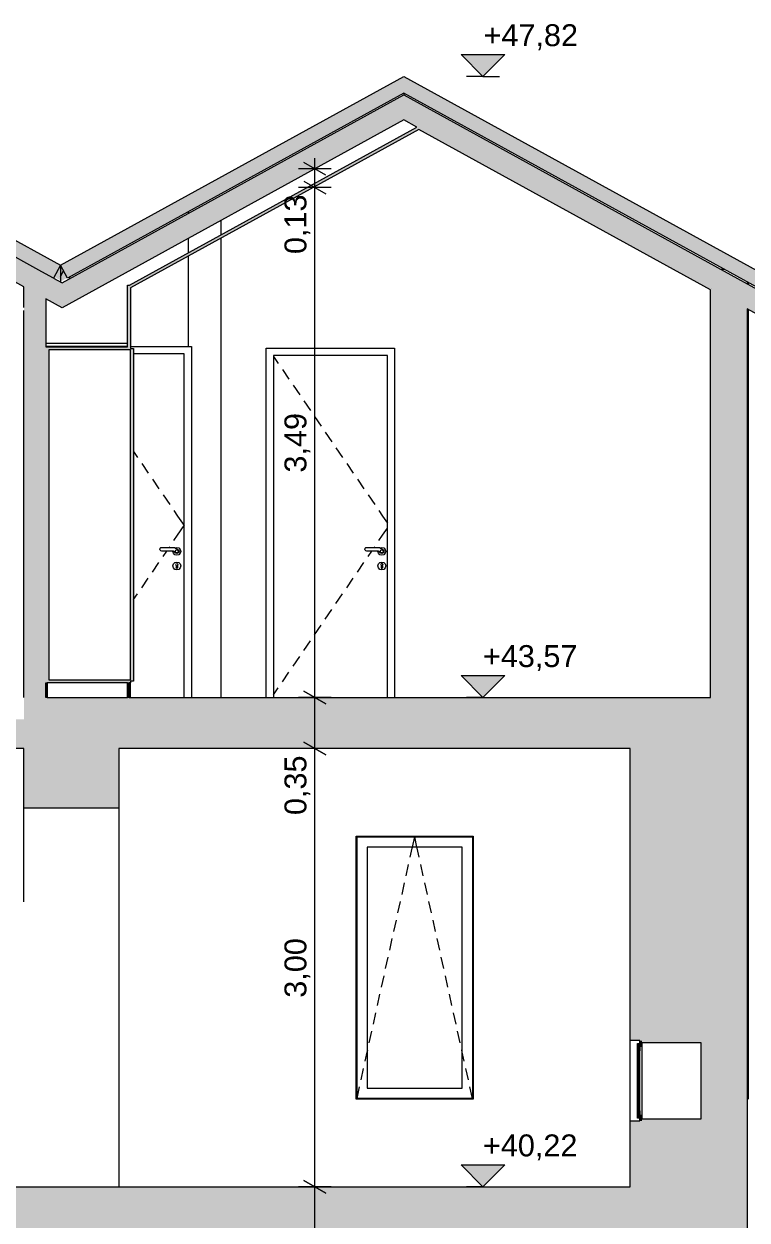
# Model space of a CAD drawing. Header units: metres. Extents: x -111189 to -108577, y -72951 to -72647.
# Drawn here: x -108979.59 to -108974.64, y -72944.94 to -72936.75 of the extents above; entities that cross this region are included whole.
import ezdxf

# ---------------------------------------------------------------- set-up
doc = ezdxf.new("R2010")
doc.units = ezdxf.units.M
doc.header["$MEASUREMENT"] = 0
for name, color, linetype in [('00 - DESENHO 2D', 7, 'Continuous'), ('03 - COBERTURA', 7, 'Continuous'), ('03 - LAJES', 7, 'Continuous'), ('04 - TECTO FALSO', 7, 'Continuous'), ('05 - PAREDES..35', 7, 'Continuous'), ('06 - FORRA', 7, 'Continuous'), ('08 - EQUIPAMENTO FIXO', 7, 'Continuous'), ('12 - COTAS GERAIS', 7, 'Continuous')]:
    doc.layers.add(name, color=color, linetype=linetype)
doc.styles.add('ESTILO_GERADO_7', font='')
doc.styles.get('ESTILO_GERADO_7').set_extended_font_data('Helvetica')
doc.dimstyles.new('ESTILO_GERADO__5', dxfattribs={"dimtxt": 0.15, "dimasz": 0.114, "dimexe": 0.18, "dimexo": 0.0625, "dimgap": 0, "dimtad": 1, "dimzin": 0, "dimdsep": 46, "dimtxsty": 'ESTILO_GERADO_7', "dimblk": 'ARROWHEAD_2', "dimblk1": 'ARROWHEAD_2', "dimblk2": 'ARROWHEAD_2', "dimcen": 0.09, "dimse1": 1, "dimse2": 1, "dimclrd": 7, "dimclre": 7, "dimclrt": 7, "dimadec": 0, "dimazin": 0, "dimtfac": 1, "dimtdec": 4, "dimtmove": 0, "dimatfit": 3, "dimfxl": 1, "dimtolj": 1, "dimtzin": 0, "dimarcsym": 0})

# ---------------------------------------------------------------- blocks, each defined once
blk = doc.blocks.new('Corte Elem_28_1', base_point=(-108818.3944, -72944.7073))
at = {"layer": '03 - LAJES', "linetype": 'Continuous', "lineweight": 13}
blk.add_hatch(color=251, dxfattribs=at).paths.add_polyline_path([(-108984.5905, -72944.8573), (-108984.5905, -72945.0573), (-108974.6405, -72945.0573), (-108974.6405, -72944.8573)])
at = {"layer": '03 - LAJES', "color": 7, "linetype": 'Continuous', "lineweight": 20}
for p, q in [((-108974.6405, -72944.8573), (-108974.6405, -72945.0573)), ((-108974.8905, -72945.0573), (-108984.3405, -72945.0573))]:
    blk.add_line(p, q, dxfattribs=at)
blk = doc.blocks.new('Corte Elem_31_1', base_point=(-108818.3944, -72944.7073))
at = {"layer": '05 - PAREDES..35', "linetype": 'Continuous', "lineweight": 13}
blk.add_hatch(color=251, dxfattribs=at).paths.add_polyline_path([(-108974.8905, -72944.8573), (-108974.6405, -72944.8573), (-108974.6405, -72941.7073), (-108974.8905, -72941.7073)])
at = {"layer": '05 - PAREDES..35', "color": 7, "linetype": 'Continuous', "lineweight": 20}
blk.add_line((-108974.6405, -72941.7073), (-108974.6405, -72944.8573), dxfattribs=at)
blk = doc.blocks.new('Corte Elem_35_1', base_point=(-108818.3944, -72944.7073))
at = {"layer": '03 - LAJES', "linetype": 'Continuous', "lineweight": 13}
blk.add_hatch(color=251, dxfattribs=at).paths.add_polyline_path([(-108984.3405, -72944.8573), (-108974.8905, -72944.8573), (-108974.8905, -72944.7073), (-108984.3405, -72944.7073)])
at = {"layer": '03 - LAJES', "color": 7, "linetype": 'Continuous', "lineweight": 20}
blk.add_line((-108983.8485, -72944.7073), (-108975.4405, -72944.7073), dxfattribs=at)
blk = doc.blocks.new('Corte Elem_36_1', base_point=(-108818.3944, -72944.7073))
at = {"layer": '03 - LAJES', "linetype": 'Continuous', "lineweight": 13}
blk.add_hatch(color=251, dxfattribs=at).paths.add_polyline_path([(-108984.5905, -72941.7073), (-108974.6405, -72941.7073), (-108974.6405, -72941.5073), (-108984.5905, -72941.5073)])
at = {"layer": '03 - LAJES', "color": 7, "linetype": 'Continuous', "lineweight": 20}
for p, q in [((-108984.5905, -72941.7073), (-108984.5905, -72941.5073)), ((-108974.6405, -72941.5073), (-108974.6405, -72941.7073)), ((-108979.5905, -72941.7073), (-108984.3405, -72941.7073)), ((-108975.4405, -72941.7073), (-108978.9405, -72941.7073))]:
    blk.add_line(p, q, dxfattribs=at)
blk = doc.blocks.new('*X523', base_point=(-108818.3944, -72944.7073))
at = {"layer": '05 - PAREDES..35', "color": 7, "linetype": 'Continuous', "lineweight": 13}
blk.add_line((-108979.3405, -72938.4754), (-108979.3195, -72938.4372), dxfattribs=at)
blk = doc.blocks.new('Corte Elem_38_1', base_point=(-108818.3944, -72944.7073))
at = {"layer": '05 - PAREDES..35', "color": 7, "linetype": 'Continuous', "lineweight": 20}
for p, q in [((-108981.9655, -72937.0694), (-108984.464, -72938.4435)), ((-108979.4671, -72938.4435), (-108981.9655, -72937.0694)), ((-108984.464, -72938.4435), (-108985.0297, -72938.7547)), ((-108979.3887, -72938.4866), (-108979.4671, -72938.4435))]:
    blk.add_line(p, q, dxfattribs=at)
at = {"layer": '05 - PAREDES..35', "lineweight": 0}
blk.add_blockref('*X523', (-108818.3944, -72944.7073), dxfattribs=at)
blk = doc.blocks.new('Corte Elem_39_1', base_point=(-108818.3944, -72944.7073))
at = {"layer": '05 - PAREDES..35', "linetype": 'Continuous', "lineweight": 13}
blk.add_hatch(color=251, dxfattribs=at).paths.add_polyline_path([(-108974.8905, -72941.5073), (-108974.6405, -72941.5073), (-108974.6405, -72938.6962), (-108974.8863, -72938.561), (-108974.8898, -72938.5673), (-108974.8905, -72938.567)])
at = {"layer": '05 - PAREDES..35', "color": 7, "linetype": 'Continuous', "lineweight": 20}
for p, q in [((-108974.8905, -72941.3573), (-108974.8905, -72938.567)), ((-108974.6405, -72938.6962), (-108974.6405, -72941.5073))]:
    blk.add_line(p, q, dxfattribs=at)
blk = doc.blocks.new('Corte Elem_42_1', base_point=(-108818.3944, -72944.7073))
at = {"layer": '05 - PAREDES..35', "color": 7, "linetype": 'Continuous', "lineweight": 13}
for p, q in [((-108978.2405, -72938.19), (-108978.2405, -72938.0912)), ((-108978.2405, -72941.3573), (-108978.2405, -72938.2128))]:
    blk.add_line(p, q, dxfattribs=at)
blk = doc.blocks.new('Corte Elem_44_1', base_point=(-108818.3944, -72944.7073))
at = {"layer": '05 - PAREDES..35', "linetype": 'Continuous', "lineweight": 13}
blk.add_hatch(color=251, dxfattribs=at).paths.add_polyline_path([(-108979.5905, -72941.5073), (-108979.4405, -72941.5073), (-108979.4405, -72938.6293), (-108979.5905, -72938.5468)])
at = {"layer": '05 - PAREDES..35', "color": 7, "linetype": 'Continuous', "lineweight": 20}
for p, q in [((-108979.5905, -72938.6873), (-108979.5905, -72938.5468)), ((-108979.4405, -72938.6293), (-108979.4405, -72938.9573)), ((-108979.5905, -72941.3573), (-108979.5905, -72938.7073)), ((-108979.4405, -72941.2573), (-108979.4405, -72941.3573))]:
    blk.add_line(p, q, dxfattribs=at)
blk = doc.blocks.new('Corte Elem_45_1', base_point=(-108818.3944, -72944.7073))
at = {"layer": '05 - PAREDES..35', "color": 7, "linetype": 'Continuous', "lineweight": 13}
for p, q in [((-108976.9905, -72937.2206), (-108976.9905, -72937.2326)), ((-108978.4661, -72938.0322), (-108978.4661, -72938.0441)), ((-108978.4661, -72938.2153), (-108978.4661, -72938.3141)), ((-108978.4661, -72938.3369), (-108978.4661, -72938.9553))]:
    blk.add_line(p, q, dxfattribs=at)
blk = doc.blocks.new('Corte Elem_48_1', base_point=(-108818.3944, -72944.7073))
at = {"layer": '03 - LAJES', "linetype": 'Continuous', "lineweight": 13}
blk.add_hatch(color=251, dxfattribs=at).paths.add_polyline_path([(-108979.4405, -72941.5073), (-108974.8905, -72941.5073), (-108974.8905, -72941.3573), (-108979.4405, -72941.3573)])
at = {"layer": '03 - LAJES', "color": 7, "linetype": 'Continuous', "lineweight": 20}
for p, q in [((-108979.4305, -72941.3573), (-108978.8805, -72941.3573)), ((-108978.8705, -72941.3573), (-108974.8905, -72941.3573))]:
    blk.add_line(p, q, dxfattribs=at)
blk = doc.blocks.new('Corte Elem_57_1', base_point=(-108818.3944, -72944.7073))
at = {"layer": '05 - PAREDES..35', "linetype": 'Continuous', "lineweight": 13}
blk.add_hatch(color=251, dxfattribs=at).paths.add_polyline_path([(-108978.9405, -72941.7073), (-108979.5905, -72941.7073), (-108979.5905, -72942.1154), (-108978.9405, -72942.1154)])
at = {"layer": '05 - PAREDES..35', "color": 7, "linetype": 'Continuous', "lineweight": 20}
for p, q in [((-108979.5905, -72942.1154), (-108979.5905, -72941.7073)), ((-108978.9405, -72941.7073), (-108978.9405, -72942.1154))]:
    blk.add_line(p, q, dxfattribs=at)
blk = doc.blocks.new('Corte Elem_58_1', base_point=(-108818.3944, -72944.7073))
at = {"layer": '05 - PAREDES..35', "color": 7, "linetype": 'Continuous', "lineweight": 13}
for p, q in [((-108979.5905, -72942.1188), (-108979.5905, -72942.1154)), ((-108979.5905, -72942.1277), (-108979.5905, -72942.1188)), ((-108979.5905, -72942.1391), (-108979.5905, -72942.1277)), ((-108978.9405, -72942.1154), (-108978.9405, -72942.1188)), ((-108978.9405, -72942.1188), (-108978.9405, -72942.1277)), ((-108978.9405, -72942.1277), (-108978.9405, -72942.1391)), ((-108979.5905, -72942.1529), (-108979.5905, -72942.1391)), ((-108979.5905, -72942.1692), (-108979.5905, -72942.1529)), ((-108979.5905, -72942.1877), (-108979.5905, -72942.1692)), ((-108979.5905, -72942.2085), (-108979.5905, -72942.1877)), ((-108979.5905, -72942.2314), (-108979.5905, -72942.2085)), ((-108978.9405, -72942.1391), (-108978.9405, -72942.1529)), ((-108978.9405, -72942.1529), (-108978.9405, -72942.1692)), ((-108978.9405, -72942.1692), (-108978.9405, -72942.1877)), ((-108978.9405, -72942.1877), (-108978.9405, -72942.2085)), ((-108978.9405, -72942.2085), (-108978.9405, -72942.2314)), ((-108979.5905, -72942.2565), (-108979.5905, -72942.2314)), ((-108979.5905, -72942.2835), (-108979.5905, -72942.2565)), ((-108979.5905, -72942.3123), (-108979.5905, -72942.2835)), ((-108978.9405, -72942.2314), (-108978.9405, -72942.2565)), ((-108978.9405, -72942.2565), (-108978.9405, -72942.2835)), ((-108978.9405, -72942.2835), (-108978.9405, -72942.3123)), ((-108979.5905, -72942.343), (-108979.5905, -72942.3123)), ((-108979.5905, -72942.3752), (-108979.5905, -72942.343)), ((-108979.5905, -72942.409), (-108979.5905, -72942.3752)), ((-108978.9405, -72942.3123), (-108978.9405, -72942.343)), ((-108978.9405, -72942.343), (-108978.9405, -72942.3752)), ((-108978.9405, -72942.3752), (-108978.9405, -72942.409)), ((-108979.5905, -72942.4442), (-108979.5905, -72942.409)), ((-108979.5905, -72942.4805), (-108979.5905, -72942.4442)), ((-108978.9405, -72942.409), (-108978.9405, -72942.4442)), ((-108978.9405, -72942.4442), (-108978.9405, -72942.4805)), ((-108979.5905, -72942.518), (-108979.5905, -72942.4805)), ((-108979.5905, -72942.5564), (-108979.5905, -72942.518)), ((-108978.9405, -72942.4805), (-108978.9405, -72942.518)), ((-108978.9405, -72942.518), (-108978.9405, -72942.5564)), ((-108979.5905, -72942.5957), (-108979.5905, -72942.5564)), ((-108979.5905, -72942.6355), (-108979.5905, -72942.5957)), ((-108978.9405, -72942.5564), (-108978.9405, -72942.5957)), ((-108978.9405, -72942.5957), (-108978.9405, -72942.6355)), ((-108979.5905, -72942.6758), (-108979.5905, -72942.6355)), ((-108979.5905, -72942.7165), (-108979.5905, -72942.6758)), ((-108978.9405, -72942.6355), (-108978.9405, -72942.6758)), ((-108978.9405, -72942.6758), (-108978.9405, -72942.7165)), ((-108979.5905, -72942.7573), (-108979.5905, -72942.7165)), ((-108978.9405, -72942.7165), (-108978.9405, -72942.7573)), ((-108978.9405, -72942.7573), (-108978.9405, -72944.7073))]:
    blk.add_line(p, q, dxfattribs=at)
at = {"layer": '05 - PAREDES..35', "color": 7, "linetype": 'Continuous', "lineweight": 20}
blk.add_line((-108978.9405, -72942.1154), (-108979.5905, -72942.1154), dxfattribs=at)
blk = doc.blocks.new('Corte Elem_73_1', base_point=(-108818.3944, -72944.7073))
at = {"layer": '08 - EQUIPAMENTO FIXO', "linetype": 'Continuous', "lineweight": 13}
for points in [[(-108979.4405, -72938.9573), (-108979.4405, -72938.9773), (-108978.8605, -72938.9773), (-108978.8605, -72938.9573)], [(-108979.4205, -72941.2373), (-108979.4205, -72938.9773), (-108979.4405, -72938.9773), (-108979.4405, -72941.2373)], [(-108978.8605, -72941.2468), (-108978.8405, -72941.2468), (-108978.8405, -72938.9678), (-108978.8605, -72938.9678)], [(-108979.4405, -72941.2573), (-108978.8605, -72941.2573), (-108978.8605, -72941.2373), (-108979.4405, -72941.2373)], [(-108979.4305, -72941.3573), (-108979.4305, -72941.2573), (-108979.4405, -72941.2573), (-108979.4405, -72941.3573)], [(-108978.8705, -72941.3573), (-108978.8705, -72941.2573), (-108978.8805, -72941.2573), (-108978.8805, -72941.3573)]]:
    blk.add_hatch(color=251, dxfattribs=at).paths.add_polyline_path(points)
at = {"layer": '08 - EQUIPAMENTO FIXO', "color": 7, "linetype": 'Continuous', "lineweight": 20}
for p, q in [((-108979.4405, -72938.9573), (-108978.8805, -72938.9573)), ((-108979.4205, -72938.9773), (-108979.4205, -72941.2373)), ((-108978.8605, -72938.9773), (-108979.4205, -72938.9773)), ((-108978.8605, -72938.9573), (-108978.8605, -72938.9678)), ((-108978.8605, -72938.9678), (-108978.8405, -72938.9678)), ((-108978.8605, -72941.2373), (-108978.8605, -72938.9773)), ((-108978.8405, -72938.9678), (-108978.8405, -72941.2468)), ((-108979.4405, -72941.3573), (-108979.4405, -72941.2573)), ((-108979.4405, -72941.2573), (-108979.4305, -72941.2573)), ((-108978.8805, -72941.2573), (-108979.4305, -72941.2573)), ((-108979.4305, -72941.2573), (-108979.4305, -72941.3573)), ((-108979.4205, -72941.2373), (-108978.8605, -72941.2373)), ((-108978.8805, -72941.3573), (-108978.8805, -72941.2573)), ((-108978.8805, -72941.2573), (-108978.8705, -72941.2573)), ((-108978.8605, -72941.2573), (-108978.8705, -72941.2573)), ((-108978.8705, -72941.2573), (-108978.8705, -72941.3573)), ((-108978.8605, -72941.2468), (-108978.8605, -72941.2573)), ((-108978.8405, -72941.2468), (-108978.8605, -72941.2468)), ((-108979.4305, -72941.3573), (-108979.4405, -72941.3573)), ((-108978.8705, -72941.3573), (-108978.8805, -72941.3573))]:
    blk.add_line(p, q, dxfattribs=at)
at = {"layer": '08 - EQUIPAMENTO FIXO', "color": 7, "linetype": 'Continuous', "lineweight": 13}
blk.add_line((-108978.8605, -72941.3573), (-108978.8605, -72941.2573), dxfattribs=at)
blk = doc.blocks.new('Corte Elem_74_1', base_point=(-108818.3944, -72944.7073))
at = {"layer": '03 - COBERTURA', "linetype": 'Continuous', "lineweight": 13}
blk.add_hatch(color=251, dxfattribs=at).paths.add_polyline_path([(-108985.1905, -72938.729), (-108985.1423, -72938.8166), (-108985.0297, -72938.7546), (-108984.4646, -72938.4438), (-108981.9655, -72937.0694), (-108979.3887, -72938.4866), (-108979.3405, -72938.399), (-108981.9655, -72936.9552)])
at = {"layer": '03 - COBERTURA', "color": 7, "linetype": 'Continuous', "lineweight": 20}
for p, q in [((-108985.1905, -72938.729), (-108981.9655, -72936.9552)), ((-108981.9655, -72936.9552), (-108979.3405, -72938.399)), ((-108979.3405, -72938.399), (-108979.3887, -72938.4866)), ((-108985.1423, -72938.8166), (-108985.1905, -72938.729)), ((-108985.0297, -72938.7547), (-108985.1423, -72938.8166))]:
    blk.add_line(p, q, dxfattribs=at)
blk = doc.blocks.new('Corte Elem_75_1', base_point=(-108818.3944, -72944.7073))
at = {"layer": '03 - COBERTURA', "linetype": 'Continuous', "lineweight": 13}
blk.add_hatch(color=251, dxfattribs=at).paths.add_polyline_path([(-108979.3405, -72938.399), (-108979.2923, -72938.4866), (-108976.9905, -72937.2206), (-108974.0887, -72938.8166), (-108974.0405, -72938.729), (-108976.9905, -72937.1065)])
at = {"layer": '03 - COBERTURA', "color": 7, "linetype": 'Continuous', "lineweight": 20}
for p, q in [((-108979.3405, -72938.399), (-108976.9905, -72937.1065)), ((-108976.9905, -72937.1065), (-108974.0405, -72938.729)), ((-108976.9905, -72937.2206), (-108979.2923, -72938.4866)), ((-108974.0887, -72938.8166), (-108976.9905, -72937.2206)), ((-108979.2923, -72938.4866), (-108979.3405, -72938.399)), ((-108974.0405, -72938.729), (-108974.0887, -72938.8166))]:
    blk.add_line(p, q, dxfattribs=at)
blk = doc.blocks.new('Corte Elem_77_1', base_point=(-108818.3944, -72944.7073))
at = {"layer": '03 - COBERTURA', "linetype": 'Continuous', "lineweight": 13}
blk.add_hatch(color=251, dxfattribs=at).paths.add_polyline_path([(-108974.3552, -72938.8531), (-108974.2906, -72938.7175), (-108976.9905, -72937.2326), (-108976.9905, -72937.4038), (-108976.9008, -72937.4531), (-108976.8853, -72937.4446), (-108976.8798, -72937.4546), (-108976.8779, -72937.4511), (-108976.8739, -72937.4533), (-108976.8704, -72937.447), (-108974.8765, -72938.5436), (-108974.8861, -72938.5611)])
at = {"layer": '03 - COBERTURA', "color": 7, "linetype": 'Continuous', "lineweight": 20}
for p, q in [((-108976.9905, -72937.2326), (-108974.2906, -72938.7175)), ((-108976.9008, -72937.4531), (-108976.9905, -72937.4038)), ((-108974.3552, -72938.8531), (-108974.6405, -72938.6962)), ((-108974.2906, -72938.7175), (-108974.3552, -72938.8531))]:
    blk.add_line(p, q, dxfattribs=at)
blk = doc.blocks.new('Corte Elem_78_1', base_point=(-108818.3944, -72944.7073))
at = {"layer": '03 - COBERTURA', "linetype": 'Continuous', "lineweight": 13}
blk.add_hatch(color=251, dxfattribs=at).paths.add_polyline_path([(-108981.9655, -72937.0694), (-108982.0378, -72937.2008), (-108979.3297, -72938.6903), (-108979.402, -72938.5588), (-108979.3297, -72938.5191)])
at = {"layer": '03 - COBERTURA', "color": 7, "linetype": 'Continuous', "lineweight": 20}
for p, q in [((-108980.8405, -72937.8593), (-108981.9655, -72937.2406)), ((-108979.5905, -72938.5468), (-108980.6905, -72937.9418)), ((-108979.3887, -72938.4866), (-108979.3297, -72938.5191)), ((-108979.3297, -72938.6903), (-108979.4405, -72938.6293))]:
    blk.add_line(p, q, dxfattribs=at)
blk = doc.blocks.new('Corte Elem_121_1', base_point=(-108818.3944, -72944.7073))
at = {"layer": '03 - COBERTURA', "linetype": 'Continuous', "lineweight": 13}
blk.add_hatch(color=251, dxfattribs=at).paths.add_polyline_path([(-108976.9905, -72937.2326), (-108979.402, -72938.5588), (-108979.3297, -72938.6903), (-108976.9905, -72937.4038)])
at = {"layer": '03 - COBERTURA', "color": 7, "linetype": 'Continuous', "lineweight": 20}
for p, q in [((-108979.3297, -72938.5191), (-108976.9905, -72937.2326)), ((-108976.9905, -72937.4038), (-108979.3297, -72938.6903))]:
    blk.add_line(p, q, dxfattribs=at)
blk = doc.blocks.new('Corte Elem_122_1', base_point=(-108818.3944, -72944.7073))
at = {"layer": '08 - EQUIPAMENTO FIXO', "linetype": 'Continuous', "lineweight": 13}
for points in [[(-108975.4405, -72943.7073), (-108975.3755, -72943.7073), (-108974.9405, -72943.7073), (-108974.9405, -72944.2573), (-108975.3755, -72944.2573), (-108975.4405, -72944.2573), (-108975.4405, -72944.7073), (-108974.8905, -72944.7073), (-108974.8905, -72941.7073), (-108975.4405, -72941.7073)], [(-108975.3755, -72943.7273), (-108975.3905, -72943.7273), (-108975.3905, -72943.7773), (-108975.3755, -72943.7773)], [(-108975.3755, -72943.7073), (-108975.3755, -72943.7473), (-108975.3605, -72943.7473), (-108975.3605, -72943.7073)], [(-108974.9555, -72943.7223), (-108974.9555, -72943.7073), (-108975.3605, -72943.7073), (-108975.3605, -72943.7223)], [(-108974.9405, -72943.7073), (-108974.9555, -72943.7073), (-108974.9555, -72944.2573), (-108974.9405, -72944.2573)], [(-108975.3793, -72944.1873), (-108975.3793, -72943.7773), (-108975.3868, -72943.7773), (-108975.3868, -72944.1873)], [(-108975.3755, -72944.2373), (-108975.3755, -72944.1873), (-108975.3905, -72944.1873), (-108975.3905, -72944.2373)], [(-108975.3755, -72944.2573), (-108975.3605, -72944.2573), (-108975.3605, -72944.2173), (-108975.3755, -72944.2173)], [(-108974.9555, -72944.2573), (-108974.9555, -72944.2423), (-108975.3605, -72944.2423), (-108975.3605, -72944.2573)]]:
    blk.add_hatch(color=251, dxfattribs=at).paths.add_polyline_path(points)
at = {"layer": '08 - EQUIPAMENTO FIXO', "color": 7, "linetype": 'Continuous', "lineweight": 20}
for p, q in [((-108975.4405, -72943.7073), (-108975.4405, -72941.7073)), ((-108975.3755, -72943.7073), (-108975.4405, -72943.7073)), ((-108975.3905, -72943.7273), (-108975.3755, -72943.7273)), ((-108975.3905, -72943.7773), (-108975.3905, -72943.7273)), ((-108975.3755, -72943.7273), (-108975.3755, -72943.7073)), ((-108975.3755, -72943.7473), (-108975.3755, -72943.7773)), ((-108975.3605, -72943.7473), (-108975.3755, -72943.7473)), ((-108974.9555, -72943.7223), (-108975.3605, -72943.7223)), ((-108975.3605, -72943.7223), (-108975.3605, -72943.7473)), ((-108974.9555, -72944.2423), (-108974.9555, -72943.7223)), ((-108975.3868, -72943.7773), (-108975.3905, -72943.7773)), ((-108975.3868, -72944.1873), (-108975.3868, -72943.7773)), ((-108975.3793, -72943.7773), (-108975.3793, -72944.1873)), ((-108975.3755, -72943.7773), (-108975.3793, -72943.7773)), ((-108975.3755, -72944.1873), (-108975.3755, -72943.7773)), ((-108975.4405, -72944.7073), (-108975.4405, -72944.2573)), ((-108975.4405, -72944.2573), (-108975.3755, -72944.2573)), ((-108975.3905, -72944.1873), (-108975.3868, -72944.1873)), ((-108975.3905, -72944.2373), (-108975.3905, -72944.1873)), ((-108975.3755, -72944.2373), (-108975.3905, -72944.2373)), ((-108975.3793, -72944.1873), (-108975.3755, -72944.1873)), ((-108975.3755, -72944.1873), (-108975.3755, -72944.2173)), ((-108975.3755, -72944.2173), (-108975.3605, -72944.2173)), ((-108975.3755, -72944.2573), (-108975.3755, -72944.2373)), ((-108975.3605, -72944.2173), (-108975.3605, -72944.2423)), ((-108975.3605, -72944.2423), (-108974.9555, -72944.2423))]:
    blk.add_line(p, q, dxfattribs=at)
at = {"layer": '08 - EQUIPAMENTO FIXO', "color": 7, "linetype": 'Continuous', "lineweight": 13}
for p, q in [((-108975.4405, -72944.2573), (-108975.4405, -72943.7073)), ((-108975.3605, -72943.7473), (-108975.3605, -72944.2173)), ((-108975.3905, -72944.1873), (-108975.3905, -72943.7773))]:
    blk.add_line(p, q, dxfattribs=at)
blk = doc.blocks.new('Corte Elem_130_1', base_point=(-108818.3944, -72944.7073))
at = {"layer": '03 - COBERTURA', "linetype": 'Continuous', "lineweight": 13}
blk.add_hatch(color=251, dxfattribs=at).paths.add_polyline_path([(-108978.8791, -72938.5412), (-108978.8695, -72938.5587), (-108976.8875, -72937.4687), (-108976.8798, -72937.4546), (-108976.8853, -72937.4446)])
at = {"layer": '03 - COBERTURA', "color": 7, "linetype": 'Continuous', "lineweight": 20}
for p, q in [((-108978.8685, -72938.5354), (-108976.9008, -72937.4531)), ((-108976.8875, -72937.4687), (-108978.8605, -72938.5538))]:
    blk.add_line(p, q, dxfattribs=at)
blk = doc.blocks.new('Corte Elem_146_1', base_point=(-108818.3944, -72944.7073))
at = {"layer": '05 - PAREDES..35', "color": 7, "linetype": 'Continuous', "lineweight": 13}
for p, q in [((-108979.3481, -72938.9573), (-108979.3481, -72938.9553)), ((-108979.3481, -72938.9553), (-108978.8805, -72938.9553)), ((-108978.8605, -72938.9553), (-108978.4441, -72938.9553)), ((-108978.4941, -72939.0053), (-108978.8405, -72939.0053)), ((-108978.4941, -72941.3573), (-108978.4941, -72939.0053)), ((-108978.4441, -72938.9553), (-108978.4441, -72941.3573)), ((-108978.8405, -72939.6747), (-108978.8128, -72939.7152)), ((-108978.7845, -72939.7565), (-108978.7394, -72939.8226)), ((-108978.7112, -72939.8638), (-108978.666, -72939.9299)), ((-108978.6378, -72939.9712), (-108978.5927, -72940.0372)), ((-108978.5644, -72940.0785), (-108978.5393, -72940.1153)), ((-108978.5393, -72940.1153), (-108978.4941, -72940.1813)), ((-108978.5644, -72940.2841), (-108978.5393, -72940.2473)), ((-108978.5393, -72940.2473), (-108978.4941, -72940.1813)), ((-108978.653, -72940.3319), (-108978.6471, -72940.3303)), ((-108978.6471, -72940.3303), (-108978.5609, -72940.3303)), ((-108978.596, -72940.3303), (-108978.5927, -72940.3254)), ((-108978.5609, -72940.3303), (-108978.5362, -72940.3446)), ((-108978.5556, -72940.3334), (-108978.5441, -72940.3303)), ((-108978.5441, -72940.3303), (-108978.5306, -72940.3339)), ((-108978.6593, -72940.3428), (-108978.6576, -72940.3365)), ((-108978.6576, -72940.3491), (-108978.6593, -72940.3428)), ((-108978.6576, -72940.3365), (-108978.653, -72940.3319)), ((-108978.653, -72940.3537), (-108978.6576, -72940.3491)), ((-108978.6471, -72940.3553), (-108978.653, -72940.3537)), ((-108978.5676, -72940.3553), (-108978.6471, -72940.3553)), ((-108978.6378, -72940.3915), (-108978.6131, -72940.3553)), ((-108978.5711, -72940.3573), (-108978.5706, -72940.3553)), ((-108978.5675, -72940.3708), (-108978.5711, -72940.3573)), ((-108978.5585, -72940.3606), (-108978.5676, -72940.3553)), ((-108978.5576, -72940.3807), (-108978.5675, -72940.3708)), ((-108978.5568, -72940.3656), (-108978.5585, -72940.3606)), ((-108978.5441, -72940.3843), (-108978.5576, -72940.3807)), ((-108978.5571, -72940.3648), (-108978.5574, -72940.3637)), ((-108978.557, -72940.3649), (-108978.5571, -72940.3648)), ((-108978.551, -72940.3708), (-108978.5568, -72940.3656)), ((-108978.5536, -72940.3542), (-108978.55, -72940.3492)), ((-108978.5536, -72940.3604), (-108978.5536, -72940.3542)), ((-108978.55, -72940.3654), (-108978.5536, -72940.3604)), ((-108978.5516, -72940.3703), (-108978.5523, -72940.3697)), ((-108978.5515, -72940.3703), (-108978.5516, -72940.3703)), ((-108978.5435, -72940.3724), (-108978.551, -72940.3708)), ((-108978.55, -72940.3492), (-108978.5441, -72940.3473)), ((-108978.5441, -72940.3673), (-108978.55, -72940.3654)), ((-108978.5441, -72940.3723), (-108978.5446, -72940.3722)), ((-108978.5441, -72940.3473), (-108978.5383, -72940.3492)), ((-108978.5383, -72940.3654), (-108978.5441, -72940.3673)), ((-108978.5441, -72940.3723), (-108978.5441, -72940.3723)), ((-108978.5306, -72940.3807), (-108978.5441, -72940.3843)), ((-108978.5361, -72940.3701), (-108978.5435, -72940.3724)), ((-108978.5383, -72940.3492), (-108978.5346, -72940.3542)), ((-108978.5346, -72940.3604), (-108978.5383, -72940.3654)), ((-108978.5362, -72940.3446), (-108978.5311, -72940.3496)), ((-108978.5309, -72940.3645), (-108978.5361, -72940.3701)), ((-108978.5346, -72940.3542), (-108978.5346, -72940.3604)), ((-108978.5311, -72940.3496), (-108978.529, -72940.3571)), ((-108978.529, -72940.3571), (-108978.5309, -72940.3645)), ((-108978.5306, -72940.3339), (-108978.5208, -72940.3438)), ((-108978.5208, -72940.3708), (-108978.5306, -72940.3807)), ((-108978.5208, -72940.3438), (-108978.5171, -72940.3573)), ((-108978.5171, -72940.3573), (-108978.5208, -72940.3708)), ((-108978.7112, -72940.4988), (-108978.666, -72940.4327)), ((-108978.5711, -72940.4573), (-108978.5675, -72940.4438)), ((-108978.5675, -72940.4708), (-108978.5711, -72940.4573)), ((-108978.5675, -72940.4438), (-108978.5576, -72940.4339)), ((-108978.5576, -72940.4807), (-108978.5675, -72940.4708)), ((-108978.5576, -72940.4339), (-108978.5441, -72940.4303)), ((-108978.5441, -72940.4843), (-108978.5576, -72940.4807)), ((-108978.5516, -72940.4476), (-108978.5509, -72940.4457)), ((-108978.5509, -72940.4457), (-108978.5495, -72940.4422)), ((-108978.5495, -72940.4422), (-108978.5441, -72940.4399)), ((-108978.5491, -72940.4544), (-108978.5491, -72940.4529)), ((-108978.5491, -72940.4544), (-108978.5491, -72940.4573)), ((-108978.5491, -72940.4573), (-108978.5491, -72940.4602)), ((-108978.5491, -72940.4602), (-108978.5491, -72940.466)), ((-108978.5491, -72940.466), (-108978.5491, -72940.4698)), ((-108978.5477, -72940.4733), (-108978.5491, -72940.4698)), ((-108978.5441, -72940.4748), (-108978.5477, -72940.4733)), ((-108978.5441, -72940.4303), (-108978.5306, -72940.4339)), ((-108978.5441, -72940.4399), (-108978.5388, -72940.4422)), ((-108978.5406, -72940.4733), (-108978.5441, -72940.4748)), ((-108978.5306, -72940.4807), (-108978.5441, -72940.4843)), ((-108978.5391, -72940.4698), (-108978.5406, -72940.4733)), ((-108978.5367, -72940.4476), (-108978.5391, -72940.4529)), ((-108978.5391, -72940.4529), (-108978.5391, -72940.4544)), ((-108978.5391, -72940.4544), (-108978.5391, -72940.4573)), ((-108978.5391, -72940.4573), (-108978.5391, -72940.4602)), ((-108978.5391, -72940.4602), (-108978.5391, -72940.466)), ((-108978.5391, -72940.466), (-108978.5391, -72940.4698)), ((-108978.5388, -72940.4422), (-108978.5374, -72940.4457)), ((-108978.5374, -72940.4457), (-108978.5367, -72940.4476)), ((-108978.5306, -72940.4339), (-108978.5208, -72940.4438)), ((-108978.5208, -72940.4708), (-108978.5306, -72940.4807)), ((-108978.5208, -72940.4438), (-108978.5171, -72940.4573)), ((-108978.5171, -72940.4573), (-108978.5208, -72940.4708)), ((-108978.7845, -72940.6061), (-108978.7394, -72940.54)), ((-108978.8405, -72940.688), (-108978.8128, -72940.6474))]:
    blk.add_line(p, q, dxfattribs=at)
blk = doc.blocks.new('Corte Elem_147_1', base_point=(-108818.3944, -72944.7073))
at = {"layer": '04 - TECTO FALSO', "color": 7, "linetype": 'Continuous', "lineweight": 13}
for p, q in [((-108979.4405, -72938.9316), (-108978.8805, -72938.9316)), ((-108979.4405, -72938.9516), (-108978.8805, -72938.9516))]:
    blk.add_line(p, q, dxfattribs=at)
blk = doc.blocks.new('Corte Elem_148_1', base_point=(-108818.3944, -72944.7073))
at = {"layer": '05 - PAREDES..35', "color": 7, "linetype": 'Continuous', "lineweight": 13}
for p, q in [((-108977.9329, -72941.3573), (-108977.9329, -72938.9673)), ((-108977.9329, -72938.9673), (-108977.0529, -72938.9673)), ((-108977.8829, -72939.0173), (-108977.8829, -72941.3573)), ((-108977.1029, -72939.0173), (-108977.8829, -72939.0173)), ((-108977.1029, -72941.3573), (-108977.1029, -72939.0173)), ((-108977.0529, -72938.9673), (-108977.0529, -72941.3573)), ((-108977.8829, -72939.0229), (-108977.8498, -72939.0713)), ((-108977.8215, -72939.1126), (-108977.7764, -72939.1787)), ((-108977.7482, -72939.2199), (-108977.703, -72939.286)), ((-108977.6748, -72939.3273), (-108977.6296, -72939.3933)), ((-108977.6014, -72939.4346), (-108977.5563, -72939.5006)), ((-108977.5281, -72939.5419), (-108977.4829, -72939.6079)), ((-108977.4547, -72939.6492), (-108977.4095, -72939.7152)), ((-108977.3813, -72939.7565), (-108977.3362, -72939.8226)), ((-108977.3079, -72939.8638), (-108977.2628, -72939.9299)), ((-108977.2346, -72939.9712), (-108977.1894, -72940.0372)), ((-108977.1612, -72940.0785), (-108977.1361, -72940.1153)), ((-108977.1361, -72940.1153), (-108977.1029, -72940.1637)), ((-108977.1612, -72940.2841), (-108977.1361, -72940.2473)), ((-108977.1361, -72940.2473), (-108977.1029, -72940.1989)), ((-108977.2497, -72940.3319), (-108977.2439, -72940.3303)), ((-108977.2439, -72940.3303), (-108977.1577, -72940.3303)), ((-108977.1928, -72940.3303), (-108977.1894, -72940.3254)), ((-108977.1577, -72940.3303), (-108977.133, -72940.3446)), ((-108977.1523, -72940.3334), (-108977.1409, -72940.3303)), ((-108977.1409, -72940.3303), (-108977.1274, -72940.3339)), ((-108977.256, -72940.3428), (-108977.2543, -72940.3365)), ((-108977.2543, -72940.3491), (-108977.256, -72940.3428)), ((-108977.2543, -72940.3365), (-108977.2497, -72940.3319)), ((-108977.2497, -72940.3537), (-108977.2543, -72940.3491)), ((-108977.2439, -72940.3553), (-108977.2497, -72940.3537)), ((-108977.1644, -72940.3553), (-108977.2439, -72940.3553)), ((-108977.2346, -72940.3915), (-108977.2099, -72940.3553)), ((-108977.1679, -72940.3573), (-108977.1674, -72940.3553)), ((-108977.1643, -72940.3708), (-108977.1679, -72940.3573)), ((-108977.1552, -72940.3606), (-108977.1644, -72940.3553)), ((-108977.1544, -72940.3807), (-108977.1643, -72940.3708)), ((-108977.1535, -72940.3656), (-108977.1552, -72940.3606)), ((-108977.1409, -72940.3843), (-108977.1544, -72940.3807)), ((-108977.1539, -72940.3648), (-108977.1542, -72940.3637)), ((-108977.1538, -72940.3649), (-108977.1539, -72940.3648)), ((-108977.1478, -72940.3708), (-108977.1535, -72940.3656)), ((-108977.1504, -72940.3542), (-108977.1468, -72940.3492)), ((-108977.1504, -72940.3604), (-108977.1504, -72940.3542)), ((-108977.1468, -72940.3654), (-108977.1504, -72940.3604)), ((-108977.1484, -72940.3703), (-108977.149, -72940.3697)), ((-108977.1483, -72940.3703), (-108977.1484, -72940.3703)), ((-108977.1403, -72940.3724), (-108977.1478, -72940.3708)), ((-108977.1468, -72940.3492), (-108977.1409, -72940.3473)), ((-108977.1409, -72940.3673), (-108977.1468, -72940.3654)), ((-108977.1409, -72940.3723), (-108977.1413, -72940.3722)), ((-108977.1409, -72940.3473), (-108977.135, -72940.3492)), ((-108977.135, -72940.3654), (-108977.1409, -72940.3673)), ((-108977.1409, -72940.3723), (-108977.1409, -72940.3723)), ((-108977.1274, -72940.3807), (-108977.1409, -72940.3843)), ((-108977.1329, -72940.3701), (-108977.1403, -72940.3724)), ((-108977.135, -72940.3492), (-108977.1314, -72940.3542)), ((-108977.1314, -72940.3604), (-108977.135, -72940.3654)), ((-108977.133, -72940.3446), (-108977.1279, -72940.3496)), ((-108977.1276, -72940.3645), (-108977.1329, -72940.3701)), ((-108977.1314, -72940.3542), (-108977.1314, -72940.3604)), ((-108977.1279, -72940.3496), (-108977.1258, -72940.3571)), ((-108977.1258, -72940.3571), (-108977.1276, -72940.3645)), ((-108977.1274, -72940.3339), (-108977.1175, -72940.3438)), ((-108977.1175, -72940.3708), (-108977.1274, -72940.3807)), ((-108977.1175, -72940.3438), (-108977.1139, -72940.3573)), ((-108977.1139, -72940.3573), (-108977.1175, -72940.3708)), ((-108977.3079, -72940.4988), (-108977.2628, -72940.4327)), ((-108977.1679, -72940.4573), (-108977.1643, -72940.4438)), ((-108977.1643, -72940.4708), (-108977.1679, -72940.4573)), ((-108977.1643, -72940.4438), (-108977.1544, -72940.4339)), ((-108977.1544, -72940.4807), (-108977.1643, -72940.4708)), ((-108977.1544, -72940.4339), (-108977.1409, -72940.4303)), ((-108977.1409, -72940.4843), (-108977.1544, -72940.4807)), ((-108977.1476, -72940.4457), (-108977.1484, -72940.4476)), ((-108977.1484, -72940.4476), (-108977.1459, -72940.4529)), ((-108977.1476, -72940.4457), (-108977.1463, -72940.4422)), ((-108977.1409, -72940.4399), (-108977.1463, -72940.4422)), ((-108977.1459, -72940.4529), (-108977.1459, -72940.4544)), ((-108977.1459, -72940.4544), (-108977.1459, -72940.4573)), ((-108977.1459, -72940.4573), (-108977.1459, -72940.4602)), ((-108977.1459, -72940.4602), (-108977.1459, -72940.466)), ((-108977.1459, -72940.466), (-108977.1459, -72940.4698)), ((-108977.1459, -72940.4698), (-108977.1444, -72940.4733)), ((-108977.1444, -72940.4733), (-108977.1409, -72940.4748)), ((-108977.1409, -72940.4303), (-108977.1274, -72940.4339)), ((-108977.1355, -72940.4422), (-108977.1409, -72940.4399)), ((-108977.1409, -72940.4748), (-108977.1374, -72940.4733)), ((-108977.1274, -72940.4807), (-108977.1409, -72940.4843)), ((-108977.1374, -72940.4733), (-108977.1359, -72940.4698)), ((-108977.1359, -72940.4529), (-108977.1334, -72940.4476)), ((-108977.1359, -72940.4544), (-108977.1359, -72940.4529)), ((-108977.1359, -72940.4544), (-108977.1359, -72940.4573)), ((-108977.1359, -72940.4573), (-108977.1359, -72940.4602)), ((-108977.1359, -72940.4602), (-108977.1359, -72940.466)), ((-108977.1359, -72940.466), (-108977.1359, -72940.4698)), ((-108977.1342, -72940.4457), (-108977.1355, -72940.4422)), ((-108977.1342, -72940.4457), (-108977.1334, -72940.4476)), ((-108977.1274, -72940.4339), (-108977.1175, -72940.4438)), ((-108977.1175, -72940.4708), (-108977.1274, -72940.4807)), ((-108977.1175, -72940.4438), (-108977.1139, -72940.4573)), ((-108977.1139, -72940.4573), (-108977.1175, -72940.4708)), ((-108977.3813, -72940.6061), (-108977.3362, -72940.54)), ((-108977.4547, -72940.7134), (-108977.4095, -72940.6474)), ((-108977.5281, -72940.8207), (-108977.4829, -72940.7547)), ((-108977.6014, -72940.928), (-108977.5563, -72940.862)), ((-108977.6748, -72941.0354), (-108977.6296, -72940.9693)), ((-108977.7482, -72941.1427), (-108977.703, -72941.0766)), ((-108977.8215, -72941.25), (-108977.7764, -72941.1839)), ((-108977.8829, -72941.3397), (-108977.8498, -72941.2913))]:
    blk.add_line(p, q, dxfattribs=at)
blk = doc.blocks.new('Corte Elem_149_1', base_point=(-108818.3944, -72944.7073))
at = {"layer": '05 - PAREDES..35', "linetype": 'Continuous', "lineweight": 13}
blk.add_hatch(color=251, dxfattribs=at).paths.add_polyline_path([(-108978.8685, -72938.5354), (-108978.8805, -72938.5354), (-108978.8805, -72938.9573), (-108978.8605, -72938.9573), (-108978.8605, -72938.5538), (-108978.8695, -72938.5587), (-108978.8791, -72938.5412)])
at = {"layer": '05 - PAREDES..35', "color": 7, "linetype": 'Continuous', "lineweight": 20}
for p, q in [((-108978.8805, -72938.9573), (-108978.8805, -72938.5354)), ((-108978.8805, -72938.5354), (-108978.8685, -72938.5354)), ((-108978.8605, -72938.5538), (-108978.8605, -72938.9573))]:
    blk.add_line(p, q, dxfattribs=at)
blk = doc.blocks.new('Corte Elem_152_1', base_point=(-108818.3944, -72944.7073))
at = {"layer": '06 - FORRA', "color": 7, "linetype": 'Continuous', "lineweight": 13}
blk.add_line((-108974.7965, -72938.4273), (-108974.8182, -72938.4273), dxfattribs=at)
blk = doc.blocks.new('Corte Elem_153_1', base_point=(-108818.3944, -72944.7073))
at = {"layer": '06 - FORRA', "color": 7, "linetype": 'Continuous', "lineweight": 13}
for p, q in [((-108974.6405, -72938.5131), (-108974.6405, -72938.525)), ((-108974.6305, -72938.5306), (-108974.6305, -72938.5186)), ((-108974.6305, -72938.5305), (-108974.6305, -72938.5186)), ((-108974.6305, -72944.1073), (-108974.6305, -72938.7017)), ((-108974.6305, -72944.1073), (-108974.6305, -72938.7017)), ((-108974.6405, -72944.1077), (-108974.6404, -72944.1077))]:
    blk.add_line(p, q, dxfattribs=at)
blk = doc.blocks.new('Corte Elem_155_1', base_point=(-108818.3944, -72944.7073))
at = {"layer": '05 - PAREDES..35', "color": 7, "linetype": 'Continuous', "lineweight": 13}
for p, q in [((-108977.3155, -72942.3073), (-108976.5155, -72942.3073)), ((-108977.3155, -72944.1073), (-108977.3155, -72942.3073)), ((-108977.3105, -72942.3823), (-108977.3105, -72942.3123)), ((-108977.3105, -72942.3123), (-108976.5205, -72942.3123)), ((-108976.931, -72942.3823), (-108976.9155, -72942.3123)), ((-108976.9001, -72942.3823), (-108976.9155, -72942.3123)), ((-108976.5205, -72942.3123), (-108976.5205, -72942.3823)), ((-108976.5155, -72942.3073), (-108976.5155, -72944.1073)), ((-108977.3105, -72944.0323), (-108977.3105, -72942.3823)), ((-108977.2405, -72942.3823), (-108977.2405, -72944.0323)), ((-108976.5905, -72942.3823), (-108977.2405, -72942.3823)), ((-108976.9463, -72942.452), (-108976.9328, -72942.3904)), ((-108976.9328, -72942.3904), (-108976.931, -72942.3823)), ((-108976.8983, -72942.3904), (-108976.9001, -72942.3823)), ((-108976.8847, -72942.452), (-108976.8983, -72942.3904)), ((-108976.5905, -72944.0323), (-108976.5905, -72942.3823)), ((-108976.5205, -72942.3823), (-108976.5205, -72944.0323)), ((-108976.9744, -72942.579), (-108976.9571, -72942.5008)), ((-108976.8567, -72942.579), (-108976.8739, -72942.5008)), ((-108977.0024, -72942.7059), (-108976.9851, -72942.6278)), ((-108976.8287, -72942.7059), (-108976.8459, -72942.6278)), ((-108977.0304, -72942.8328), (-108977.0131, -72942.7547)), ((-108976.8007, -72942.8328), (-108976.8179, -72942.7547)), ((-108977.0584, -72942.9598), (-108977.0412, -72942.8817)), ((-108976.7726, -72942.9598), (-108976.7899, -72942.8817)), ((-108977.0864, -72943.0867), (-108977.0692, -72943.0086)), ((-108976.7446, -72943.0867), (-108976.7619, -72943.0086)), ((-108977.1144, -72943.2137), (-108977.0972, -72943.1356)), ((-108976.7166, -72943.2137), (-108976.7339, -72943.1356)), ((-108977.1424, -72943.3406), (-108977.1252, -72943.2625)), ((-108976.6886, -72943.3406), (-108976.7058, -72943.2625)), ((-108977.1705, -72943.4676), (-108977.1532, -72943.3895)), ((-108976.6606, -72943.4676), (-108976.6778, -72943.3895)), ((-108977.1985, -72943.5945), (-108977.1812, -72943.5164)), ((-108976.6326, -72943.5945), (-108976.6498, -72943.5164)), ((-108977.2265, -72943.7215), (-108977.2092, -72943.6433)), ((-108976.6046, -72943.7215), (-108976.6218, -72943.6433)), ((-108977.2405, -72943.7851), (-108977.2373, -72943.7703)), ((-108976.5905, -72943.7851), (-108976.5938, -72943.7703)), ((-108977.2545, -72943.8484), (-108977.2405, -72943.7851)), ((-108976.5765, -72943.8484), (-108976.5905, -72943.7851)), ((-108977.2825, -72943.9754), (-108977.2653, -72943.8972)), ((-108976.5485, -72943.9754), (-108976.5658, -72943.8972)), ((-108977.3105, -72944.1023), (-108977.2933, -72944.0242)), ((-108977.3105, -72944.1023), (-108977.3105, -72944.0323)), ((-108977.2405, -72944.0323), (-108976.5905, -72944.0323)), ((-108976.5205, -72944.1023), (-108976.5378, -72944.0242)), ((-108976.5205, -72944.0323), (-108976.5205, -72944.1023)), ((-108976.5155, -72944.1073), (-108977.3155, -72944.1073)), ((-108976.5205, -72944.1023), (-108977.3105, -72944.1023))]:
    blk.add_line(p, q, dxfattribs=at)
blk = doc.blocks.new('Corte Elem_156_1', base_point=(-108818.3944, -72944.7073))
at = {"layer": '05 - PAREDES..35', "color": 7, "linetype": 'Continuous', "lineweight": 13}
blk.add_line((-108979.3405, -72938.399), (-108979.3405, -72938.5131), dxfattribs=at)
blk = doc.blocks.new('Corte Elem_157_1', base_point=(-108818.3944, -72944.7073))
at = {"layer": '05 - PAREDES..35', "color": 7, "linetype": 'Continuous', "lineweight": 13}
blk.add_line((-108979.279, -72938.4793), (-108979.279, -72938.4912), dxfattribs=at)
blk = doc.blocks.new('Corte Elem_171_1', base_point=(-108818.3944, -72944.7073))
at = {"layer": '03 - COBERTURA', "linetype": 'Continuous', "lineweight": 13}
blk.add_hatch(color=251, dxfattribs=at).paths.add_polyline_path([(-108974.8863, -72938.561), (-108974.8861, -72938.5611), (-108974.8765, -72938.5436), (-108976.8704, -72937.447), (-108976.8739, -72937.4533), (-108974.8802, -72938.5498)])
at = {"layer": '03 - COBERTURA', "color": 7, "linetype": 'Continuous', "lineweight": 20}
blk.add_line((-108974.8861, -72938.5611), (-108974.8863, -72938.561), dxfattribs=at)
blk = doc.blocks.new('Corte Elem_172_1', base_point=(-108818.3944, -72944.7073))
at = {"layer": '03 - COBERTURA', "linetype": 'Continuous', "lineweight": 13}
blk.add_hatch(color=251, dxfattribs=at).paths.add_polyline_path([(-108976.8779, -72937.4511), (-108976.8875, -72937.4687), (-108974.8898, -72938.5673), (-108974.8802, -72938.5498)])
at = {"layer": '03 - COBERTURA', "color": 7, "linetype": 'Continuous', "lineweight": 20}
for p, q in [((-108974.8905, -72938.567), (-108976.8875, -72937.4687)), ((-108974.8898, -72938.5673), (-108974.8905, -72938.567))]:
    blk.add_line(p, q, dxfattribs=at)
blk = doc.blocks.new('Cota_1_1', base_point=(-108976.4485, -72947.4073))
at = {"layer": '12 - COTAS GERAIS', "linetype": 'Continuous', "lineweight": 5}
for points in [[(-108976.4485, -72941.3573), (-108976.2985, -72941.2073), (-108976.5985, -72941.2073)], [(-108976.4485, -72944.7073), (-108976.2985, -72944.5573), (-108976.5985, -72944.5573)], [(-108976.4485, -72947.4073), (-108976.2985, -72947.2573), (-108976.5985, -72947.2573)]]:
    blk.add_hatch(color=7, dxfattribs=at).paths.add_polyline_path(points)
at = {"layer": '12 - COTAS GERAIS', "color": 7, "linetype": 'Continuous', "lineweight": 5}
for p, q in [((-108976.4485, -72941.3573), (-108976.5985, -72941.2073)), ((-108976.5985, -72941.2073), (-108976.2985, -72941.2073)), ((-108976.2985, -72941.2073), (-108976.4485, -72941.3573)), ((-108976.4485, -72941.3573), (-108976.561, -72941.3573)), ((-108976.4485, -72941.3573), (-108976.336, -72941.3573)), ((-108976.4485, -72944.7073), (-108976.5985, -72944.5573)), ((-108976.5985, -72944.5573), (-108976.2985, -72944.5573)), ((-108976.2985, -72944.5573), (-108976.4485, -72944.7073)), ((-108976.4485, -72944.7073), (-108976.561, -72944.7073)), ((-108976.4485, -72944.7073), (-108976.336, -72944.7073)), ((-108976.4485, -72947.4073), (-108976.5985, -72947.2573)), ((-108976.5985, -72947.2573), (-108976.2985, -72947.2573)), ((-108976.2985, -72947.2573), (-108976.4485, -72947.4073)), ((-108976.4485, -72947.4073), (-108976.561, -72947.4073)), ((-108976.4485, -72947.4073), (-108976.336, -72947.4073))]:
    blk.add_line(p, q, dxfattribs=at)
at = {"layer": '12 - COTAS GERAIS', "color": 7, "lineweight": 5, "char_height": 0.15, "attachment_point": 7, "style": 'ESTILO_GERADO_7'}
for s, insert in [('\\A1;{\\pql;\\fHelvetica|b0|i0|c0|p0;\\W1.000000;+43,57}', (-108976.4485, -72941.1773)), ('\\A1;{\\pql;\\fHelvetica|b0|i0|c0|p0;\\W1.000000;+40,22}', (-108976.4485, -72944.5273)), ('\\A1;{\\pql;\\fHelvetica|b0|i0|c0|p0;\\W1.000000;+37,52}', (-108976.4485, -72947.2273))]:
    blk.add_mtext(s, dxfattribs=dict(at, insert=insert))
blk = doc.blocks.new('*D682', base_point=(-108818.3944, -72944.7073))
at = {"layer": '12 - COTAS GERAIS', "color": 7, "linetype": 'Continuous', "lineweight": 5, "transparency": 16777216}
for p, q in [((-108977.5241, -72944.7506), (-108977.6741, -72944.664)), ((-108977.5991, -72944.7073), (-108977.5991, -72944.634)), ((-108977.4866, -72944.7073), (-108977.7116, -72944.7073)), ((-108977.5991, -72945.0573), (-108977.5991, -72944.7073)), ((-108977.4866, -72945.0573), (-108977.7116, -72945.0573)), ((-108977.6741, -72945.014), (-108977.5241, -72945.1006)), ((-108977.5991, -72947.4073), (-108977.5991, -72945.0573))]:
    blk.add_line(p, q, dxfattribs=at)
blk = doc.blocks.new('ARROWHEAD_2')
at = {"color": 0, "linetype": 'Continuous', "lineweight": 0}
for p, q in [((0, 0), (-1, 0)), ((-0.378, -0.655), (0.378, 0.655))]:
    blk.add_line(p, q, dxfattribs=at)
blk = doc.blocks.new('*D683', base_point=(-108818.3944, -72944.7073))
at = {"layer": '12 - COTAS GERAIS', "color": 7, "linetype": 'Continuous', "lineweight": 5, "transparency": 16777216}
for p, q in [((-108977.4866, -72937.8664), (-108977.7116, -72937.8664)), ((-108977.6741, -72937.8231), (-108977.5241, -72937.9097)), ((-108977.5991, -72941.3573), (-108977.5991, -72937.8664)), ((-108977.6741, -72941.314), (-108977.5241, -72941.4006)), ((-108977.4866, -72941.3573), (-108977.7116, -72941.3573)), ((-108977.5991, -72941.4307), (-108977.5991, -72941.3573))]:
    blk.add_line(p, q, dxfattribs=at)
at = {"layer": '12 - COTAS GERAIS', "color": 7, "lineweight": 5, "transparency": 16777216, "char_height": 0.15, "attachment_point": 7, "rotation": 90, "style": 'ESTILO_GERADO_7'}
for s, insert in [('\\A1;{\\pql;\\fHelvetica|b0|i0|c0|p0;\\W1.000000;0,13}', (-108977.6291, -72938.3219)), ('\\A1;{\\pql;\\fHelvetica|b0|i0|c0|p0;\\W1.000000;3,49}', (-108977.6291, -72939.8179))]:
    blk.add_mtext(s, dxfattribs=dict(at, insert=insert))
blk = doc.blocks.new('*D684', base_point=(-108818.3944, -72944.7073))
at = {"layer": '12 - COTAS GERAIS', "color": 7, "linetype": 'Continuous', "lineweight": 5, "transparency": 16777216}
for p, q in [((-108977.5241, -72937.7818), (-108977.6741, -72937.6952)), ((-108977.5991, -72937.7385), (-108977.5991, -72937.6651)), ((-108977.4866, -72937.7385), (-108977.7116, -72937.7385)), ((-108977.5991, -72937.8664), (-108977.5991, -72937.7385)), ((-108977.4866, -72937.8664), (-108977.7116, -72937.8664)), ((-108977.6741, -72937.8231), (-108977.5241, -72937.9097))]:
    blk.add_line(p, q, dxfattribs=at)
blk = doc.blocks.new('*D685', base_point=(-108818.3944, -72944.7073))
at = {"layer": '12 - COTAS GERAIS', "color": 7, "linetype": 'Continuous', "lineweight": 5, "transparency": 16777216}
for p, q in [((-108977.4866, -72941.7073), (-108977.7116, -72941.7073)), ((-108977.5241, -72941.7506), (-108977.6741, -72941.664)), ((-108977.5991, -72944.7073), (-108977.5991, -72941.7073)), ((-108977.6741, -72944.664), (-108977.5241, -72944.7506)), ((-108977.4866, -72944.7073), (-108977.7116, -72944.7073)), ((-108977.5991, -72944.7807), (-108977.5991, -72944.7073))]:
    blk.add_line(p, q, dxfattribs=at)
at = {"layer": '12 - COTAS GERAIS', "color": 7, "lineweight": 5, "transparency": 16777216, "insert": (-108977.6291, -72943.4134), "char_height": 0.15, "attachment_point": 7, "rotation": 90, "style": 'ESTILO_GERADO_7'}
blk.add_mtext('\\A1;{\\pql;\\fHelvetica|b0|i0|c0|p0;\\W1.000000;3,00}', dxfattribs=at)
blk = doc.blocks.new('*D686', base_point=(-108818.3944, -72944.7073))
at = {"layer": '12 - COTAS GERAIS', "color": 7, "linetype": 'Continuous', "lineweight": 5, "transparency": 16777216}
for p, q in [((-108977.5991, -72941.7073), (-108977.5991, -72941.634)), ((-108977.4866, -72941.7073), (-108977.7116, -72941.7073)), ((-108977.5241, -72941.7506), (-108977.6741, -72941.664))]:
    blk.add_line(p, q, dxfattribs=at)
blk = doc.blocks.new('*D687', base_point=(-108818.3944, -72944.7073))
at = {"layer": '12 - COTAS GERAIS', "color": 7, "linetype": 'Continuous', "lineweight": 5, "transparency": 16777216}
for p, q in [((-108977.5241, -72941.4006), (-108977.6741, -72941.314)), ((-108977.5991, -72941.3573), (-108977.5991, -72941.284)), ((-108977.4866, -72941.3573), (-108977.7116, -72941.3573)), ((-108977.5991, -72941.7073), (-108977.5991, -72941.3573)), ((-108977.4866, -72941.7073), (-108977.7116, -72941.7073)), ((-108977.6741, -72941.664), (-108977.5241, -72941.7506)), ((-108977.5991, -72941.7807), (-108977.5991, -72941.7073))]:
    blk.add_line(p, q, dxfattribs=at)
at = {"layer": '12 - COTAS GERAIS', "color": 7, "lineweight": 5, "transparency": 16777216, "insert": (-108977.6291, -72942.1628), "char_height": 0.15, "attachment_point": 7, "rotation": 90, "style": 'ESTILO_GERADO_7'}
blk.add_mtext('\\A1;{\\pql;\\fHelvetica|b0|i0|c0|p0;\\W1.000000;0,35}', dxfattribs=at)
blk = doc.blocks.new('Cota_4_1', base_point=(-108976.4485, -72937.1065))
at = {"layer": '12 - COTAS GERAIS', "linetype": 'Continuous', "lineweight": 5}
blk.add_hatch(color=7, dxfattribs=at).paths.add_polyline_path([(-108976.4485, -72937.1065), (-108976.2985, -72936.9565), (-108976.5985, -72936.9565)])
at = {"layer": '12 - COTAS GERAIS', "color": 7, "linetype": 'Continuous', "lineweight": 5}
for p, q in [((-108976.4485, -72937.1065), (-108976.5985, -72936.9565)), ((-108976.5985, -72936.9565), (-108976.2985, -72936.9565)), ((-108976.2985, -72936.9565), (-108976.4485, -72937.1065)), ((-108976.4485, -72937.1065), (-108976.561, -72937.1065)), ((-108976.4485, -72937.1065), (-108976.336, -72937.1065))]:
    blk.add_line(p, q, dxfattribs=at)
at = {"layer": '12 - COTAS GERAIS', "color": 7, "lineweight": 5, "insert": (-108976.4445, -72936.9265), "char_height": 0.15, "attachment_point": 7, "style": 'ESTILO_GERADO_7'}
blk.add_mtext('\\A1;{\\pql;\\fHelvetica|b0|i0|c0|p0;\\W1.000000;+47,82}', dxfattribs=at)

msp = doc.modelspace()

# ---------------------------------------------------------------- hatches: boundary and pattern name
at = {"layer": '00 - DESENHO 2D', "linetype": 'Continuous', "lineweight": 13}
msp.add_hatch(color=251, dxfattribs=at).paths.add_polyline_path([(-108979.4612, -72938.3422), (-108979.3405, -72938.4073), (-108979.3374, -72938.409), (-108979.3299, -72938.4048), (-108979.3289, -72938.4042), (-108979.2208, -72938.344), (-108979.1784, -72938.42), (-108979.3329, -72938.506), (-108979.5006, -72938.4142)])

# ---------------------------------------------------------------- block references
at = {"layer": '03 - COBERTURA', "lineweight": 0}
for name in ['Corte Elem_74_1', 'Corte Elem_78_1', 'Corte Elem_75_1', 'Corte Elem_121_1', 'Corte Elem_77_1', 'Corte Elem_130_1', 'Corte Elem_172_1', 'Corte Elem_171_1']:
    msp.add_blockref(name, (-108818.3944, -72944.7073), dxfattribs=at)
at = {"layer": '03 - LAJES', "lineweight": 0}
for name in ['Corte Elem_48_1', 'Corte Elem_36_1', 'Corte Elem_35_1', 'Corte Elem_28_1']:
    msp.add_blockref(name, (-108818.3944, -72944.7073), dxfattribs=at)
at = {"layer": '04 - TECTO FALSO', "lineweight": 0}
msp.add_blockref('Corte Elem_147_1', (-108818.3944, -72944.7073), dxfattribs=at)
at = {"layer": '05 - PAREDES..35', "lineweight": 0}
for name in ['Corte Elem_38_1', 'Corte Elem_45_1', 'Corte Elem_42_1', 'Corte Elem_156_1', 'Corte Elem_157_1', 'Corte Elem_44_1', 'Corte Elem_149_1', 'Corte Elem_39_1', 'Corte Elem_146_1', 'Corte Elem_148_1', 'Corte Elem_57_1', 'Corte Elem_31_1', 'Corte Elem_58_1', 'Corte Elem_155_1']:
    msp.add_blockref(name, (-108818.3944, -72944.7073), dxfattribs=at)
at = {"layer": '06 - FORRA', "lineweight": 0}
for name in ['Corte Elem_152_1', 'Corte Elem_153_1']:
    msp.add_blockref(name, (-108818.3944, -72944.7073), dxfattribs=at)
at = {"layer": '08 - EQUIPAMENTO FIXO', "lineweight": 0}
for name in ['Corte Elem_73_1', 'Corte Elem_122_1']:
    msp.add_blockref(name, (-108818.3944, -72944.7073), dxfattribs=at)
at = {"layer": '12 - COTAS GERAIS', "color": 7, "linetype": 'Continuous', "lineweight": 5}
for name, p in [('Cota_4_1', (-108976.4485, -72937.1065)), ('Cota_1_1', (-108976.4485, -72947.4073))]:
    msp.add_blockref(name, p, dxfattribs=at)

# ---------------------------------------------------------------- dimensions: what is measured, and where the dimension line sits
for base, p1, p2, picture, middle in [((-108977.5991, -72937.7385), (-108977.8318, -72937.8664), (-108977.5991, -72937.7385), '*D684', (-108977.7041, -72938.1278)), ((-108977.5991, -72937.8664), (-108990.901, -72941.3573), (-108977.8318, -72937.8664), '*D683', (-108977.7041, -72939.6238)), ((-108977.5991, -72941.3573), (-108977.4865, -72941.7073), (-108977.4865, -72941.3573), '*D687', (-108977.7041, -72941.9686)), ((-108977.599134181, -72941.7073016216), (-108979.6155202727, -72941.7073016216), (-108977.599134181, -72941.7073016216), '*D686', (-108977.7041341822, -72941.7191928679)), ((-108977.5991, -72941.7073), (-108990.901, -72944.7073), (-108979.6155, -72941.7073), '*D685', (-108977.7041, -72943.2192)), ((-108977.5991, -72944.7073), (-108979.6155, -72945.0573), (-108977.5991, -72944.7073), '*D682', (-108977.7041, -72945.3186))]:
    dim = msp.add_linear_dim(base=base, p1=p1, p2=p2, angle=90, dimstyle='ESTILO_GERADO__5', dxfattribs=at)
    dim.commit()
    dim.dimension.update_dxf_attribs({"geometry": picture, "text_midpoint": middle, "dimtype": 160, "text_rotation": 90})

doc.saveas('drawing.dxf')
